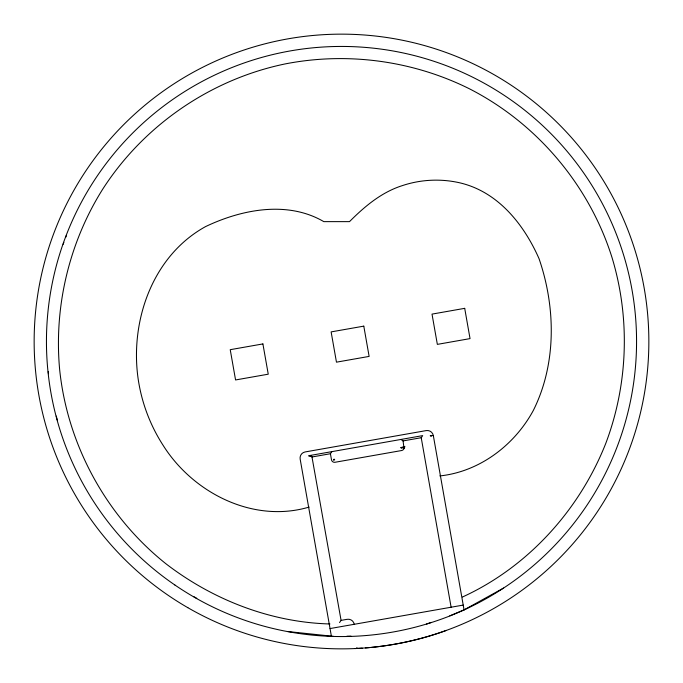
<?xml version="1.0" encoding="UTF-8"?>
<svg xmlns="http://www.w3.org/2000/svg" width="683" height="683" viewBox="0 0 683 683"><rect width="100%" height="100%" fill="white"/><g stroke="black" fill="none" stroke-linecap="round" stroke-linejoin="round"><path stroke-width="1.02" d="M309.501 455.655L309.023 456.27C308.699 454.844 311.909 456.184 311.858 457.004L330.418 453.725L331.887 451.634M451.113 607.221L421.223 437.718L422.692 435.617L308.921 455.681M339.536 622.58L341.082 620.377L347.135 619.31A6.147 6.147 0 0 1 354.255 624.296M356.535 648.065L356.978 647.715M449.79 615.853L464.064 609.893L503.584 588.054M462.391 597.053C527.933 567.086 579.449 510.073 605.812 443.301C628.138 384.136 630.349 318.107 612.028 257.585C589.258 185.144 536.889 123.196 469.247 88.705C412.617 60.565 347.135 51.763 285.084 63.937C210.731 79.33 143.848 125.245 102.757 189.097C69.094 242.619 53.778 306.889 59.677 369.853C67.557 445.367 106.548 516.51 165.96 563.791C212.857 599.836 270.596 622.367 329.966 623.972M426.542 624.031L431.408 622.384M311.132 456.21L310.594 456.355L311.585 456.475M309.126 507.076C253.231 523.639 193.007 492.947 163.049 445.231A167.506 167.506 0 0 1 138.137 378.809C129.838 321.001 152.48 255.835 205.54 226.611C241.509 209.416 287.449 200.367 323.819 221.634L349.5 221.634C364.705 206.368 381.635 192.119 402.535 185.554C420.762 179.501 440.501 178.511 459.249 182.703C497.745 191.402 523.793 224.118 539.015 258.609C555.766 307.188 556.671 363.723 533.355 410.398C514.589 445.12 479.568 471.74 439.826 475.931M400.964 439.451L403.064 440.919L421.223 437.718M400.844 447.553L405.036 446.81M330.043 628.565L463.219 605.087M287.586 631.51L333.483 636.36M346.879 636.206L351.002 636.163M402.62 447.237L403.61 447.877L403.243 447.126M311.935 456.705L341.039 620.155M403.721 447.041L404.037 448.296L403.064 440.919M401.886 447.365L402.407 447.997L401.835 447.664L401.245 448.287L401.1 447.51M404.029 446.989L404.165 447.63L404.131 446.972A3.074 3.074 0 0 1 401.638 450.532L335.046 462.271A3.074 3.074 0 0 1 331.486 459.779L330.418 453.725M464.064 609.893L433.329 435.583A6.147 6.147 0 0 0 426.209 430.597L305.139 451.941A6.147 6.147 0 0 0 300.153 459.061L331.417 636.385M446.375 630.4A307.051 306.752 -11.2 0 1 371.586 647.373M369.512 647.569A307.051 306.752 -11.2 0 1 365.371 647.919M362.263 648.15A307.051 306.752 -11.2 0 1 355.006 648.551M196.764 598.351A294.817 294.817 0 0 1 194.023 596.78M57.355 420.13A294.817 294.817 0 0 1 56.262 416.067M48.45 373.738A294.817 294.817 0 0 1 48.228 371.646M63.152 244.326A294.817 294.817 0 0 1 63.852 242.337M65.67 237.402A294.817 294.817 0 0 1 66.422 235.43M430.316 435.805L431.562 435.899L430.316 435.805M333.731 459.386L333.466 460.154L333.885 459.642L334.653 460.035L334.516 459.249L333.731 459.386M262.904 343.925L230.231 349.687L235.567 379.953L268.248 374.19L262.904 343.925M363.791 326.141L331.127 331.895L336.463 362.169L369.127 356.406L363.791 326.141M464.705 308.34L432.015 314.112L437.351 344.377L470.041 338.614L464.705 308.34M433.124 435.617L432.518 435.506L433.124 435.617M187.825 607.674A307.35 307.35 0 0 0 648.85 341.5A307.35 307.35 0 0 0 187.825 75.326A307.35 307.35 0 0 0 187.825 607.674M174.848 584.981A295.056 295.056 0 0 0 635.694 364.09A295.056 295.056 0 0 0 213.967 75.429A295.056 295.056 0 0 0 174.848 584.981"/></g></svg>
